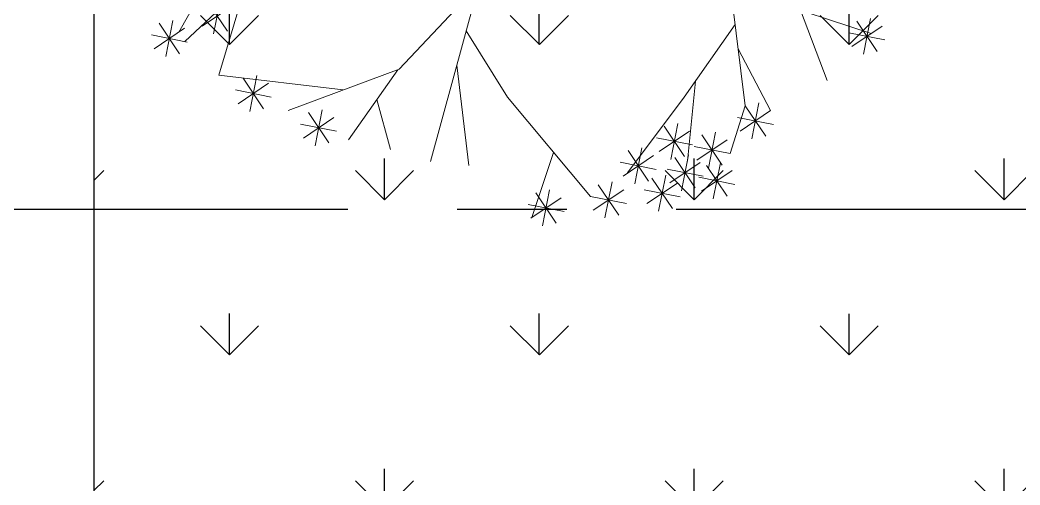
# Model space of a CAD drawing. Header units: inches. Extents: x -9 to 337, y -247 to 209.
# Drawn here: x 1.648 to 2.561, y 53.831 to 54.255 of the extents above; entities that cross this region are included whole.
import ezdxf

# ---------------------------------------------------------------- set-up
doc = ezdxf.new("R2010")
doc.units = ezdxf.units.IN
doc.header["$MEASUREMENT"] = 0
doc.linetypes.add('CENTER2', pattern=[1.125, 0.75, -0.125, 0.125, -0.125])
doc.layers.add('ARBOLES', color=112, linetype='Continuous', lineweight=5)

# ---------------------------------------------------------------- blocks, each defined once
blk = doc.blocks.new('arbol colorido')
at = {"layer": 'ARBOLES', "color": 74}
for p, q in [((0.6533, 3.0334), (0.4663, 3.2544)), ((0.5719, 3.2879), (0.5478, 2.9997)), ((0.6703, 3.2372), (0.4495, 3.0504)), ((0.704, 3.1318), (0.4158, 3.1558)), ((-0.6168, 2.324), (0.0877, 3.019)), ((-0.1007, 2.7864), (-0.2876, 3.0074)), ((-0.1821, 3.0409), (-0.2061, 2.7527)), ((0.6564, 2.2014), (0.0877, 3.019)), ((0.5176, 2.401), (0.4642, 3.0629)), ((0.9, 2.1811), (0.5524, 3.0538)), ((-0.0837, 2.9902), (-0.3045, 2.8034)), ((-0.05, 2.8848), (-0.3382, 2.9089)), ((0.5561, 2.6268), (0.3692, 2.8478)), ((0.4747, 2.8813), (0.4507, 2.5931)), ((-0.6344, 2.553), (-0.8213, 2.7739)), ((-0.7157, 2.8075), (-0.7398, 2.5193)), ((-0.6173, 2.7568), (-0.8382, 2.57)), ((-0.765, 1.8762), (-0.4704, 2.7665)), ((0.6068, 2.7251), (0.3186, 2.7492)), ((-0.5836, 2.6513), (-0.8719, 2.6754)), ((-0.7613, 1.8874), (-0.9509, 2.5382)), ((-0.8421, 2.1647), (-1.2181, 2.3259)), ((-1.0249, 1.5023), (-1.7013, 1.922)), ((-0.6377, 0.9698), (-0.765, 1.8762)), ((-0.8595, 1.2748), (-1.4734, 1.3467))]:
    blk.add_line(p, q, dxfattribs=at)
at = {"layer": 'ARBOLES'}
blk.add_line((-0.6068, 0.9273), (-1.4889, 2.1401), dxfattribs=at)
at = {"layer": 'ARBOLES', "color": 82}
for p, q in [((-2.2357, 1.7479), (-2.4565, 1.5611)), ((-2.2527, 1.5441), (-2.4396, 1.7651)), ((-2.3341, 1.7986), (-2.3581, 1.5104)), ((-2.041, 1.3335), (-2.3347, 1.7905)), ((-2.202, 1.6425), (-2.4902, 1.6665)), ((-2.5929, 1.3736), (-2.617, 1.0853)), ((-1.4734, 1.3467), (-2.4945, 1.3229)), ((-2.4945, 1.3229), (-2.7154, 1.1361)), ((-2.5115, 1.119), (-2.6985, 1.34)), ((-2.4608, 1.2174), (-2.7491, 1.2415)), ((-2.4312, 0.9712), (-2.652, 0.7844)), ((-2.4482, 0.7674), (-2.6351, 0.9884)), ((-2.5295, 1.0219), (-2.5536, 0.7337)), ((-2.3467, 0.2551), (-2.5332, 0.9782)), ((-2.3975, 0.8658), (-2.6857, 0.8898)), ((-2.7053, 0.7161), (-2.9262, 0.5293)), ((-2.7224, 0.5123), (-2.9093, 0.7332)), ((-2.8037, 0.7668), (-2.8278, 0.4785)), ((-2.6716, 0.6106), (-2.9599, 0.6347)), ((-2.4769, 0.4234), (-2.6638, 0.6444)), ((-2.5583, 0.6779), (-2.5823, 0.3897)), ((-2.9122, 0.5601), (-3.133, 0.3733)), ((-2.9292, 0.3563), (-3.1162, 0.5773)), ((-3.0106, 0.6109), (-3.0347, 0.3226)), ((-2.4599, 0.6272), (-2.6807, 0.4404)), ((-2.8785, 0.4547), (-3.1667, 0.4788)), ((-2.7975, 0.4882), (-2.8215, 0.2)), ((-2.3026, 0.1049), (-2.7548, 0.5506)), ((-2.4262, 0.5218), (-2.7144, 0.5458)), ((-2.6991, 0.4375), (-2.9199, 0.2507)), ((-2.7161, 0.2337), (-2.903, 0.4547)), ((-2.6654, 0.3321), (-2.9536, 0.3562)), ((-2.6998, -0.0798), (-2.9199, 0.2507)), ((-2.149, -0.4179), (-2.3467, 0.2551)), ((-1.8959, -0.5733), (-2.6998, -0.0798)), ((-2.3144, -0.3163), (-2.8559, -0.2119)), ((-1.8792, -0.5624), (-2.8763, -1.2134)), ((-2.3843, -0.8922), (-2.9494, -0.7105)), ((-2.7625, -1.0794), (-2.9833, -1.2662)), ((-2.7795, -1.2832), (-2.9664, -1.0623)), ((-2.8609, -1.0287), (-2.8849, -1.3169)), ((-2.7288, -1.1849), (-3.017, -1.1608))]:
    blk.add_line(p, q, dxfattribs=at)
at = {"layer": 'ARBOLES', "color": 20}
for p, q in [((-2.7188, 0.9587), (-2.9396, 0.7719)), ((-2.7358, 0.7549), (-2.9227, 0.9759)), ((-2.8172, 1.0095), (-2.8412, 0.7212)), ((-2.6851, 0.8533), (-2.9733, 0.8774)), ((-2.7335, 0.0256), (-2.9543, -0.1611)), ((-2.7505, -0.1782), (-2.9374, 0.0428)), ((-2.8318, 0.0764), (-2.8559, -0.2119)), ((-2.6998, -0.0798), (-2.988, -0.0557))]:
    blk.add_line(p, q, dxfattribs=at)

msp = doc.modelspace()

# ---------------------------------------------------------------- hatches: boundary and pattern name
at = {"true_color": 0x136734, "transparency": 33554610}
h = msp.add_hatch(dxfattribs=at)
h.set_pattern_fill('GRASS', color=116, scale=0.2)
h.set_pattern_definition([(90, (35.07339, -33.30725), (-0.14142136, 0.14142136), [0.0375, -0.2453427]), (45, (35.07339, -33.30725), (-0.14142136, 0.14142136), [0.0375, -0.1625]), (135, (35.07339, -33.30725), (-0.14142136, -0.14142136), [0.0375, -0.1625])])
h.paths.add_polyline_path([(9.41562, 59.70883), (1.71562, 59.70883), (1.71562, 53.80883), (4.66562, 53.80883), (4.66562, 54.70883), (5.56562, 54.70883), (5.56562, 56.30338), (9.41562, 56.30338)])
h.paths.add_polyline_path([(4.93473, 57.24181), (5.43473, 57.24181), (5.43473, 56.74181), (4.93473, 56.74181)], flags=16)
h.paths.add_polyline_path([(4.93473, 56.64181), (5.43473, 56.64181), (5.43473, 56.14181), (4.93473, 56.14181)], flags=16)
h.paths.add_polyline_path([(4.93473, 56.04181), (5.43473, 56.04181), (5.43473, 55.54181), (4.93473, 55.54181)], flags=16)
h.paths.add_polyline_path([(4.93473, 55.44181), (5.43473, 55.44181), (5.43473, 54.94181), (4.93473, 54.94181)], flags=16)

# ---------------------------------------------------------------- linework, layer by layer
at = {"color": 2}
msp.add_line((1.71562, 59.70883), (1.71562, 53.80883), dxfattribs=at)
at = {"color": 5, "linetype": 'CENTER2', "ltscale": 0.5}
msp.add_lwpolyline([(0.89741, 52.75483), (0.89741, 54.08268), (10.46647, 54.08268), (10.46647, 52.75483)], dxfattribs=at)

# ---------------------------------------------------------------- block references
at = {"layer": 'ARBOLES', "extrusion": (0.001265, 0.000712608, 0.999999), "xscale": 0.1154710981840353, "yscale": 0.1154710981840353, "zscale": 0.1154710981840353, "rotation": 128.6745983007254}
msp.add_blockref('arbol colorido', (2.10823, 54.41455, 0.1343), dxfattribs=at)

doc.saveas('drawing.dxf')
